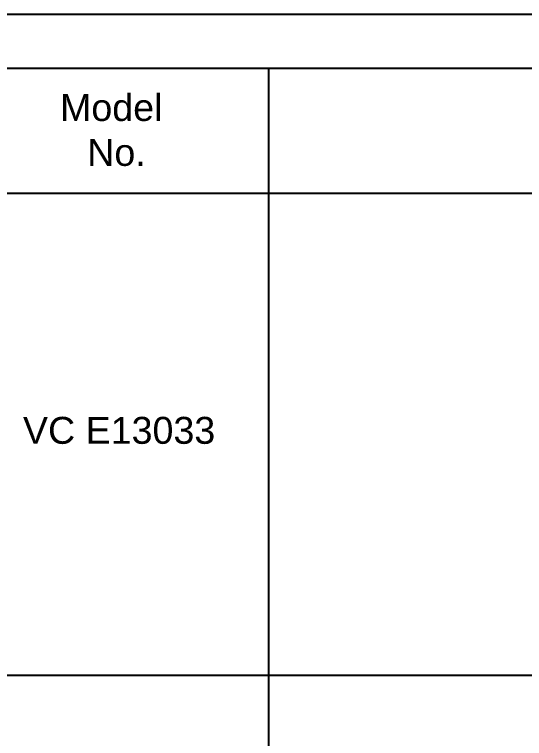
# Model space of a CAD drawing. Header units: millimetres. Extents: x 7018 to 13530, y 4187 to 5692.
# Drawn here: x 7551.4 to 7608.3, y 5168.2 to 5248.9 of the extents above; entities that cross this region are included whole.
import ezdxf

# ---------------------------------------------------------------- set-up
doc = ezdxf.new("R2010")
doc.units = ezdxf.units.MM
doc.styles.get("Standard").update_dxf_attribs({"font": 'arial.ttf'})

msp = doc.modelspace()

# ---------------------------------------------------------------- linework, layer by layer
for p, q in [((7927.972, 5242.873), (7518.716, 5242.873)), ((7579.717, 5242.873), (7579.717, 4986.912)), ((7531.273, 5228.984), (7927.711, 5228.984)), ((7531.534, 5175.281), (7927.972, 5175.281))]:
    msp.add_line(p, q)
msp.add_lwpolyline([(7932.01, 4951.873), (7932.01, 5248.873), (7512.01, 5248.873), (7512.01, 4951.873)], close=True)

# ---------------------------------------------------------------- texts
at = {"char_height": 2.9997, "width": 34.34827, "attachment_point": 5}
for s, insert in [('Model \\P No.', (7562.21, 5235.986)), ('VC E13033', (7563.085, 5202.524))]:
    msp.add_mtext(s, dxfattribs=dict(at, insert=insert))

doc.saveas('drawing.dxf')
